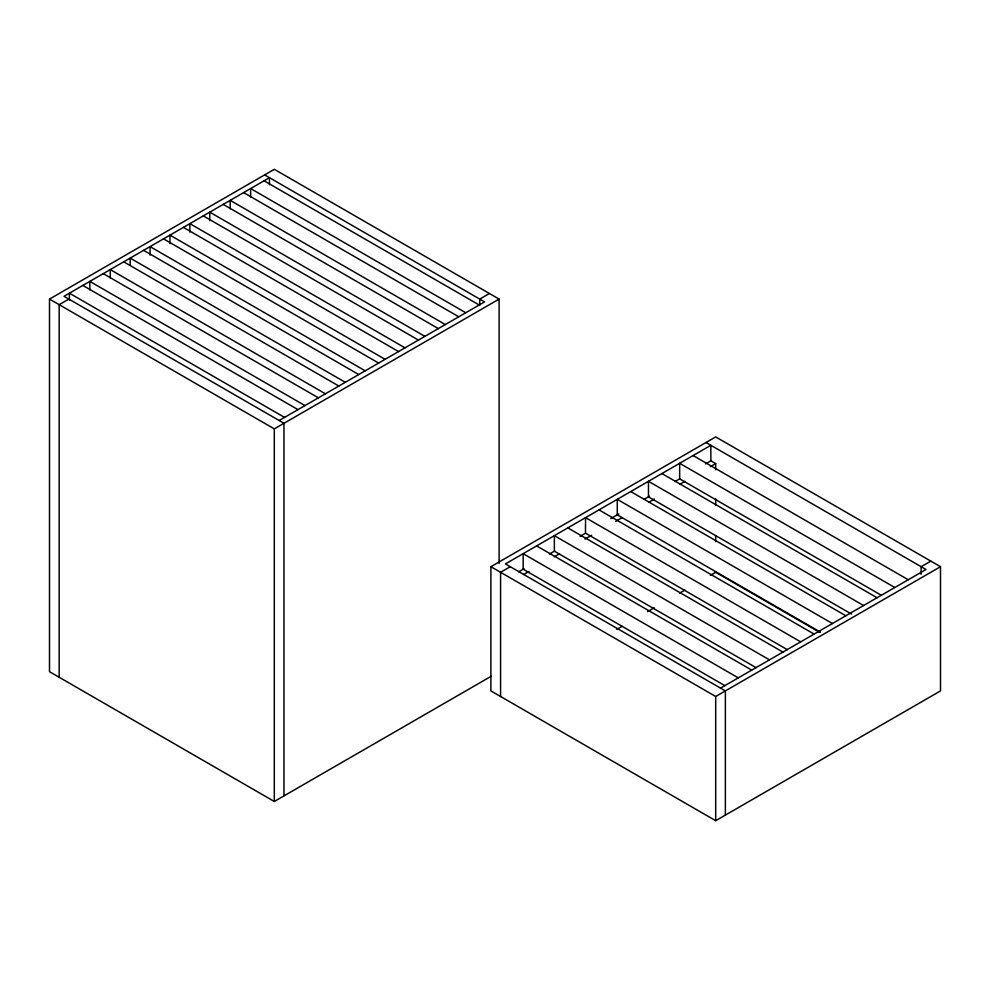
<?xml version="1.0" encoding="UTF-8"?>
<svg xmlns="http://www.w3.org/2000/svg" width="990" height="990" viewBox="0 0 990 990"><rect width="100%" height="100%" fill="white"/><g stroke="black" fill="none" stroke-linecap="round" stroke-linejoin="round"><path stroke-width="1.49" d="M491.089 676.318L274.304 801.479L49.5 671.69L49.5 299.091L274.304 169.302L499.108 299.091L499.108 563.471M68.867 299.091L59.177 304.685L59.177 677.284M489.419 293.51L479.742 299.091L479.742 305.279M279.143 420.503L484.58 301.888L264.627 174.896M49.5 299.091L274.304 428.88L499.108 299.091M490.892 566.701L715.696 436.924L940.5 566.701L940.5 690.909L715.696 820.698L490.892 690.909L490.892 566.701L715.696 696.49L940.5 566.701M510.258 566.701L500.581 572.294L500.581 696.49M518.76 571.737L524.094 568.656M549.438 554.016L554.771 550.935M580.128 536.308L585.461 533.226L585.548 517.646L800.675 641.842M610.805 518.587L618.812 513.971M644.156 499.331L649.49 496.25M674.834 481.623L680.179 478.541M705.524 463.902L710.857 460.833L715.696 463.617L715.696 469.743M523.599 574.534L528.932 571.453M554.276 556.813L559.622 553.732M584.966 539.105L591.636 535.244M615.644 521.384L622.314 517.535M648.995 502.128L654.328 499.047M679.685 484.419L685.018 481.338M710.362 466.698L715.696 463.617M616.82 629.38L622.166 626.299M647.559 611.634L654.229 607.786M679.623 593.121L684.969 590.04M710.35 575.388L715.696 572.294M930.823 561.12L921.133 566.701L921.133 574.373M720.534 688.112L925.984 569.498L706.019 442.505M264.083 180.799L479.21 304.994M465.758 312.753L250.643 188.558L250.643 197.022M243.651 192.592L458.766 316.788M693.111 455.549L908.226 579.744M445.327 324.559L230.2 200.351L230.2 208.828M894.787 587.503L679.66 463.308L679.66 478.838L881.422 595.324M223.208 204.386L438.335 328.593M424.883 336.353L209.769 212.157L209.769 220.621M661.914 473.554L877.041 597.75M203.309 215.882L418.436 340.077M863.589 605.521L648.475 481.313L648.475 496.844L851.573 614.097M404.984 347.837L189.87 223.641L189.87 232.106M183.41 227.366L398.537 351.561M630.729 491.56L845.844 615.768M385.085 359.333L169.971 235.125L169.971 243.602M832.404 623.527L617.277 499.331L617.277 514.85L820.376 632.115M163.511 238.862L378.638 363.058M715.374 572.109L819.596 632.276M365.186 370.817L150.072 246.621L150.072 255.086M599 509.887L814.114 634.083M143.612 250.346L358.739 374.542M345.287 382.301L130.173 258.105L130.173 265.159M123.713 261.83L338.84 386.038M585.548 533.177L787.31 649.663M567.802 527.893L782.929 652.088M325.388 393.797L110.274 269.602L110.274 278.066M103.282 273.636L318.396 397.832M769.477 659.86L554.363 535.652L554.363 551.183L756.113 667.668M304.957 405.591L89.83 281.395L89.83 289.86M536.605 545.898L751.732 670.106M82.838 285.429L297.965 409.625M738.28 677.865L523.165 553.67L523.165 569.188L724.928 685.674M284.526 417.396L69.399 293.188L69.399 300.255M725.373 815.104L725.373 690.909L505.42 563.916L710.857 445.302L710.857 460.833M715.696 498.824L715.696 504.95M715.696 535.565L715.696 541.679M715.696 696.49L715.696 820.698M283.981 795.898L283.981 423.287L64.016 296.295L269.466 177.693L269.466 184.746M274.304 428.88L274.304 801.479"/></g></svg>
